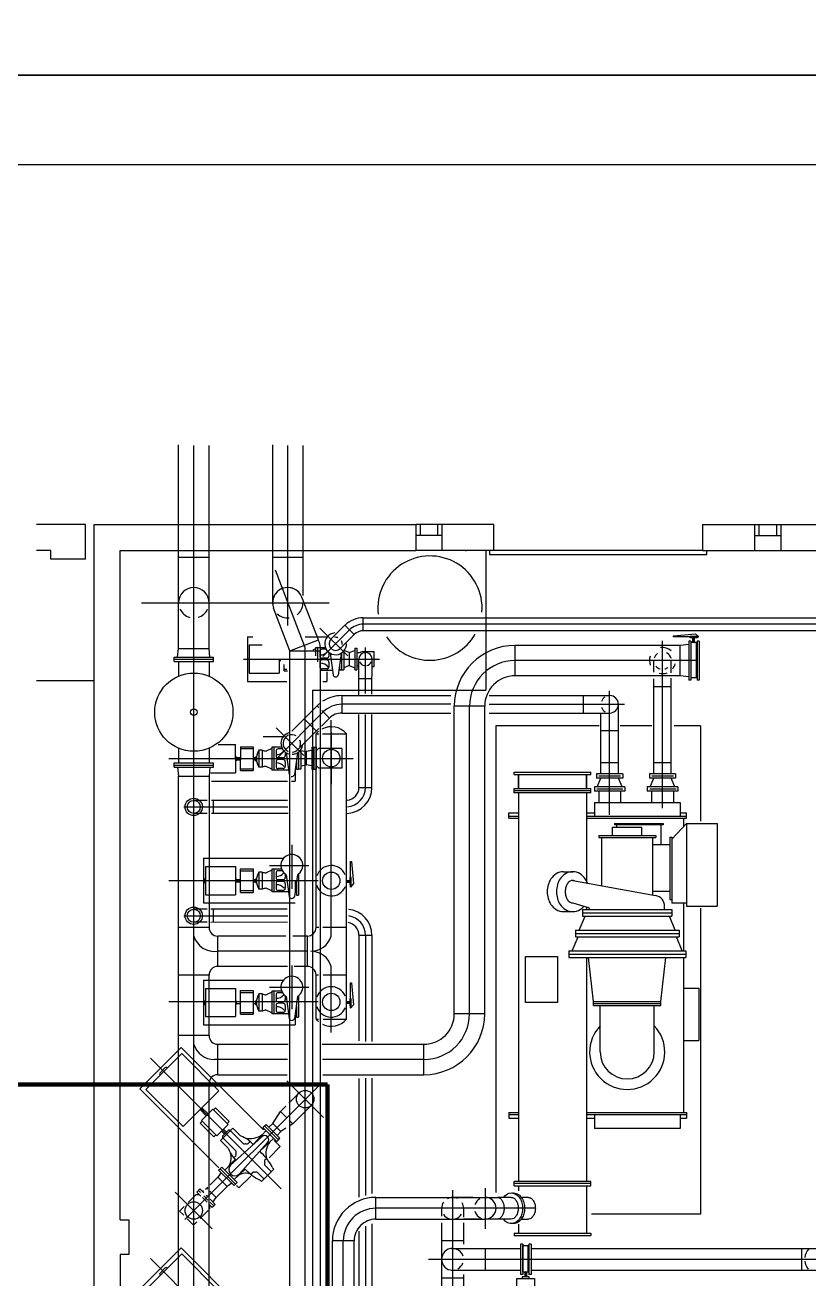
# Model space of a CAD drawing. Extents: x 0 to 3462, y 0 to 2308.
# Drawn here: x 2072 to 2433, y 600 to 1177 of the extents above; entities that cross this region are included whole.
import ezdxf

# ---------------------------------------------------------------- set-up
doc = ezdxf.new("R2010")
doc.units = 0
doc.header["$LTSCALE"] = 15
for name, pattern in [('CENTER2', [0]), ('DASHED', [0]), ('HIDDEN', [0])]:
    doc.linetypes.add(name, pattern=pattern)
for name, color, linetype in [('AWALL', 8, 'CONTINUOUS'), ('CHWS', 3, 'CONTINUOUS'), ('CL', 9, 'CENTER2'), ('CWS', 5, 'CONTINUOUS'), ('FUTURE', 9, 'HIDDEN'), ('HRP', 6, 'CONTINUOUS'), ('MEQUIP', 4, 'CONTINUOUS'), ('PIPEDIM', 10, 'CONTINUOUS'), ('SLAB1', 8, 'CONTINUOUS'), ('TITLEBLK', 7, 'CONTINUOUS')]:
    doc.layers.add(name, color=color, linetype=linetype)

msp = doc.modelspace()

# ---------------------------------------------------------------- linework, layer by layer
at = {"layer": 'AWALL', "color": 0}
for p, q in [((2099.74, 947.06), (2077.24, 947.06)), ((2099.74, 931.06), (2099.74, 947.06)), ((2103.74, 415.06), (2103.74, 947.06)), ((2103.74, 947.06), (2251.74, 947.06)), ((2251.74, 947.06), (2251.74, 935.06)), ((2263.74, 947.06), (2251.74, 947.06)), ((2253.74, 947.06), (2253.74, 942.06)), ((2261.74, 947.06), (2261.74, 942.06)), ((2287.74, 947.06), (2263.74, 947.06)), ((2263.74, 947.06), (2263.74, 935.06)), ((2287.74, 935.06), (2287.74, 947.06)), ((2383.74, 947.06), (2407.74, 947.06)), ((2383.74, 947.06), (2383.74, 935.06)), ((2407.74, 947.06), (2419.74, 947.06)), ((2407.74, 947.06), (2407.74, 935.06)), ((2409.74, 947.06), (2409.74, 942.06)), ((2417.74, 947.06), (2417.74, 942.06)), ((2419.74, 947.06), (2455.74, 947.06)), ((2419.74, 947.06), (2419.74, 935.06)), ((2263.74, 942.06), (2251.74, 942.06)), ((2407.74, 942.06), (2419.74, 942.06)), ((2083.74, 935.06), (2077.24, 935.06)), ((2083.74, 931.06), (2083.74, 935.06)), ((2115.74, 627.06), (2115.74, 935.06)), ((2115.74, 935.06), (2251.74, 935.06)), ((2263.74, 935.06), (2251.74, 935.06)), ((2287.74, 935.06), (2263.74, 935.06)), ((2274.58, 935.06), (2274.95, 935.06)), ((2383.74, 935.06), (2285.74, 935.06)), ((2285.74, 935.06), (2285.74, 933.31)), ((2383.74, 935.06), (2407.74, 935.06)), ((2385.74, 933.31), (2385.74, 935.06)), ((2407.74, 935.06), (2419.74, 935.06)), ((2419.74, 935.06), (2455.74, 935.06)), ((2099.74, 931.06), (2083.74, 931.06)), ((2285.74, 933.31), (2385.74, 933.31)), ((2115.74, 627.06), (2119.74, 627.06)), ((2119.74, 627.06), (2119.74, 611.06)), ((2119.74, 611.06), (2115.74, 611.06)), ((2115.74, 611.06), (2115.74, 415.06))]:
    msp.add_line(p, q, dxfattribs=at)
at = {"layer": 'AWALL', "color": 0, "linetype": 'DASHED'}
msp.add_line((2103.74, 875.06), (2077.24, 875.06), dxfattribs=at)
at = {"layer": 'CHWS', "color": 0, "linetype": 'HIDDEN'}
for p, q in [((2142.61, 911.06), (2142.61, 983.77)), ((2156.61, 911.06), (2156.61, 983.37)), ((2185.86, 983.77), (2185.86, 911.06)), ((2199.86, 983.37), (2199.86, 914.38)), ((2142.61, 932.06), (2156.61, 932.06)), ((2185.86, 932.06), (2199.86, 932.06)), ((2200.39, 857.62), (2206.39, 863.62)), ((2206.39, 863.61), (2207.19, 862.81)), ((2200.39, 857.62), (2194.79, 852.02)), ((2200.39, 857.62), (2206.05, 851.96)), ((2207.2, 853.11), (2197.56, 843.48)), ((2205.89, 761.66), (2205.89, 850.75)), ((2205.89, 850.75), (2207.09, 850.75)), ((2198.87, 843.12), (2198.87, 834.52)), ((2198.87, 843.01), (2201.38, 842.54)), ((2203.89, 843.01), (2201.38, 842.54)), ((2201.38, 842.54), (2201.38, 836.52)), ((2201.38, 842.54), (2201.38, 836.52)), ((2203.89, 844.55), (2203.89, 834.52)), ((2203.89, 844.55), (2205.89, 844.55)), ((2204.89, 844.55), (2204.89, 834.52)), ((2205.89, 844.55), (2205.89, 834.52)), ((2206.97, 843.96), (2205.89, 842.88)), ((2217.74, 843.96), (2206.97, 843.96)), ((2217.74, 843.96), (2217.74, 834.9)), ((2198.87, 834.52), (2197.87, 834.52)), ((2198.87, 836.06), (2201.38, 836.52)), ((2203.89, 836.06), (2201.38, 836.52)), ((2203.89, 834.52), (2205.89, 834.52)), ((2207.18, 834.9), (2205.89, 836.19)), ((2217.74, 834.9), (2207.18, 834.9)), ((2201.89, 757.66), (2195.13, 757.66)), ((2201.89, 743.66), (2201.89, 757.66)), ((2207.22, 761.66), (2205.89, 761.66)), ((2201.89, 743.66), (2195.82, 743.66)), ((2205.89, 719.42), (2205.89, 739.66)), ((2207.05, 739.66), (2205.89, 739.66)), ((2205.89, 719.42), (2207.05, 719.42)), ((2193.36, 680.77), (2198.57, 685.97)), ((2195.19, 671.24), (2204.24, 680.3)), ((2193.49, 672.93), (2195.19, 671.24)), ((2152.43, 641.25), (2151.01, 639.84)), ((2151.72, 640.54), (2152.63, 639.63)), ((2152.43, 641.25), (2154.27, 639.41)), ((2154.99, 641.18), (2155.62, 641.61)), ((2155.62, 641.61), (2156.13, 642.12)), ((2155.62, 641.61), (2156.04, 641.19)), ((2147.04, 635.03), (2150.66, 638.65)), ((2150.66, 638.65), (2152.19, 638.65)), ((2151.01, 639.84), (2152.85, 638)), ((2153.52, 640.16), (2154.04, 640.52)), ((2153.58, 637.27), (2155.71, 635.14)), ((2154.2, 638.06), (2156.13, 636.13)), ((2155.27, 638.41), (2155.97, 637.71)), ((2143.05, 631.04), (2145.22, 633.22)), ((2143.05, 631.04), (2144.95, 629.14)), ((2152.52, 627.69), (2156.23, 631.4)), ((2146.52, 627.57), (2149.46, 624.63)), ((2149.46, 624.63), (2151.03, 626.2))]:
    msp.add_line(p, q, dxfattribs=at)
at = {"layer": 'CHWS', "color": 0}
for p, q in [((2206.94, 893.97), (2199.39, 913.57)), ((2142.61, 890.06), (2142.61, 911.06)), ((2156.61, 890.06), (2156.61, 911.06)), ((2193.87, 888.94), (2186.33, 908.54)), ((2370.39, 895.78), (2380.49, 896.68)), ((2370.39, 895.3), (2370.39, 895.78)), ((2382.09, 895.3), (2370.39, 895.3)), ((2378.14, 895.63), (2381.41, 895.63)), ((2378.14, 894.98), (2378.14, 895.63)), ((2381.41, 894.98), (2378.14, 894.98)), ((2379.35, 892.79), (2379.35, 894.98)), ((2379.73, 892.63), (2379.73, 894.98)), ((2380.11, 892.79), (2380.11, 894.98)), ((2380.49, 896.68), (2382.09, 895.3)), ((2381.41, 895.63), (2381.41, 894.98)), ((2142.16, 886.06), (2142.61, 890.06)), ((2142.61, 890.06), (2156.61, 890.06)), ((2157.04, 886.06), (2156.61, 890.06)), ((2193.86, 689.85), (2193.86, 888.87)), ((2193.86, 888.87), (2207.86, 888.87)), ((2193.87, 888.94), (2206.94, 893.97)), ((2207.86, 689.85), (2207.86, 888.87)), ((2373.41, 891.44), (2297.51, 891.44)), ((2297.51, 877.44), (2297.51, 891.44)), ((2377.41, 891.88), (2373.41, 891.44)), ((2373.41, 877.44), (2373.41, 891.44)), ((2378.41, 893.44), (2377.41, 893.44)), ((2377.41, 893.44), (2377.41, 875.44)), ((2378.41, 893.44), (2378.41, 875.44)), ((2379.35, 892.79), (2378.53, 892.79)), ((2378.53, 876.51), (2378.53, 892.79)), ((2379.72, 892.63), (2379.35, 892.79)), ((2380.11, 892.79), (2379.72, 892.63)), ((2380.92, 892.79), (2380.11, 892.79)), ((2380.92, 876.51), (2380.92, 892.79)), ((2382.26, 893.44), (2381.26, 893.44)), ((2381.26, 893.44), (2381.26, 875.44)), ((2382.26, 893.44), (2382.26, 875.44)), ((2140.61, 886.06), (2158.61, 886.06)), ((2140.61, 885.06), (2140.61, 886.06)), ((2140.61, 884.06), (2140.61, 885.06)), ((2140.61, 885.06), (2158.61, 885.06)), ((2140.61, 884.06), (2158.61, 884.06)), ((2142.61, 884.06), (2142.61, 877.26)), ((2156.61, 884.06), (2156.61, 877.26)), ((2158.61, 885.06), (2158.61, 886.06)), ((2158.61, 884.06), (2158.61, 885.06)), ((2361.34, 879.05), (2361.34, 884.44)), ((2369.36, 878.78), (2369.36, 884.44)), ((2373.41, 877.44), (2297.51, 877.44)), ((2377.41, 877), (2373.41, 877.44)), ((2361.34, 832.31), (2361.34, 876.11)), ((2361.35, 872.44), (2369.35, 872.44)), ((2369.36, 832.31), (2369.36, 876.38)), ((2378.41, 875.44), (2377.41, 875.44)), ((2380.92, 876.51), (2378.53, 876.51)), ((2382.26, 875.44), (2381.26, 875.44)), ((2217.7, 868.31), (2267.95, 868.31)), ((2217.7, 868.31), (2217.7, 860.31)), ((2285.51, 868.31), (2341.02, 868.31)), ((2329.02, 860.31), (2329.02, 868.31)), ((2208.57, 861.44), (2212.05, 857.96)), ((2217.7, 860.31), (2267.95, 860.31)), ((2269.51, 721.85), (2269.51, 863.44)), ((2283.51, 863.44), (2269.51, 863.44)), ((2283.51, 721.85), (2283.51, 863.44)), ((2285.51, 860.31), (2341.02, 860.31)), ((2337.02, 832.31), (2337.02, 859.87)), ((2345.02, 832.31), (2345.02, 864.31)), ((2212.05, 857.96), (2208.35, 854.27)), ((2193.11, 850.34), (2191.9, 849.13)), ((2208.78, 850.75), (2219.89, 850.75)), ((2219.89, 719.42), (2219.89, 850.75)), ((2337.02, 852.31), (2345.02, 852.31)), ((2142.61, 844.1), (2142.61, 837.31)), ((2156.61, 844.1), (2156.61, 837.31)), ((2140.61, 837.31), (2158.61, 837.31)), ((2140.61, 836.31), (2140.61, 837.31)), ((2158.61, 836.31), (2158.61, 837.31)), ((2345.03, 837.31), (2337.01, 837.31)), ((2369.36, 837.31), (2361.34, 837.31)), ((2140.61, 835.31), (2140.61, 836.31)), ((2140.61, 836.31), (2158.61, 836.31)), ((2140.61, 835.31), (2158.61, 835.31)), ((2142.16, 835.31), (2142.61, 831.31)), ((2142.61, 689.85), (2142.61, 831.31)), ((2142.61, 831.31), (2156.61, 831.31)), ((2157.04, 835.31), (2156.61, 831.31)), ((2156.61, 831.31), (2156.61, 761.66)), ((2158.61, 835.31), (2158.61, 836.31)), ((2347.03, 832.31), (2335.01, 832.31)), ((2335.01, 832.31), (2335.01, 831.31)), ((2335.01, 831.31), (2335.01, 830.3)), ((2346.01, 831.31), (2336.06, 831.31)), ((2347.03, 832.31), (2347.03, 831.31)), ((2347.03, 831.31), (2347.03, 830.3)), ((2359.34, 832.31), (2359.34, 831.31)), ((2371.36, 832.31), (2359.34, 832.31)), ((2359.34, 831.31), (2359.34, 830.3)), ((2370.34, 831.31), (2360.38, 831.31)), ((2371.36, 832.31), (2371.36, 831.31)), ((2371.36, 831.31), (2371.36, 830.3)), ((2348.04, 826.31), (2334, 826.31)), ((2334, 826.31), (2334, 825.31)), ((2347.03, 830.3), (2335.01, 830.3)), ((2335.34, 826.31), (2337.01, 830.3)), ((2346.7, 826.31), (2345.03, 830.3)), ((2348.04, 826.31), (2348.04, 825.31)), ((2358.33, 826.31), (2358.33, 825.31)), ((2372.37, 826.31), (2358.33, 826.31)), ((2371.36, 830.3), (2359.34, 830.3)), ((2359.67, 826.31), (2361.34, 830.3)), ((2371.03, 826.31), (2369.36, 830.3)), ((2372.37, 826.31), (2372.37, 825.31)), ((2221.71, 780.22), (2221.71, 791.91)), ((2221.71, 791.91), (2222.19, 791.91)), ((2222.19, 791.91), (2223.1, 781.81)), ((2219.87, 782.5), (2221.43, 782.5)), ((2219.89, 782.87), (2221.27, 782.87)), ((2219.9, 783.26), (2221.43, 783.26)), ((2221.43, 784.56), (2221.43, 781.29)), ((2222.07, 784.56), (2221.43, 784.56)), ((2221.43, 781.29), (2222.07, 781.29)), ((2223.1, 781.81), (2221.71, 780.22)), ((2222.07, 781.29), (2222.07, 784.56)), ((2156.61, 761.66), (2142.61, 761.66)), ((2160.61, 743.66), (2160.61, 757.66)), ((2192.02, 757.66), (2160.61, 757.66)), ((2219.89, 761.66), (2208.95, 761.66)), ((2156.61, 739.66), (2142.61, 739.66)), ((2156.61, 711.85), (2156.61, 739.66)), ((2192.71, 743.66), (2160.61, 743.66)), ((2219.89, 739.66), (2209.12, 739.66)), ((2221.71, 724.42), (2221.71, 736.12)), ((2221.71, 736.12), (2222.19, 736.12)), ((2222.19, 736.12), (2223.1, 726.02)), ((2219.9, 727.46), (2221.43, 727.46)), ((2221.43, 728.77), (2221.43, 725.49)), ((2222.07, 728.77), (2221.43, 728.77)), ((2222.07, 725.49), (2222.07, 728.77)), ((2219.87, 726.7), (2221.43, 726.7)), ((2219.89, 727.08), (2221.27, 727.08)), ((2221.43, 725.49), (2222.07, 725.49)), ((2223.1, 726.02), (2221.71, 724.42)), ((2283.51, 721.85), (2269.51, 721.85)), ((2209.12, 719.42), (2219.89, 719.42)), ((2156.61, 711.85), (2142.61, 711.85)), ((2160.61, 707.85), (2192.98, 707.85)), ((2160.61, 693.85), (2160.61, 707.85)), ((2208.75, 707.85), (2255.51, 707.85)), ((2255.51, 693.85), (2255.51, 707.85)), ((2160.61, 693.85), (2192.63, 693.85)), ((2208.99, 693.85), (2255.51, 693.85)), ((2156.61, 689.85), (2142.61, 689.85)), ((2142.61, 437.12), (2142.61, 689.85)), ((2142.61, 689.85), (2156.61, 689.85)), ((2156.61, 437.12), (2156.61, 689.85)), ((2193.86, 488.37), (2193.86, 689.85)), ((2193.86, 689.85), (2207.86, 689.85)), ((2193.86, 689.85), (2207.86, 689.85)), ((2207.86, 488.37), (2207.86, 689.85)), ((2186.05, 671.33), (2189.51, 676.92)), ((2189.51, 676.92), (2191.94, 679.34)), ((2189.51, 676.92), (2192.34, 674.09)), ((2182.15, 670.27), (2182.86, 670.98)), ((2182.86, 670.98), (2189.24, 664.59)), ((2184.18, 669.65), (2186.05, 671.33)), ((2186.05, 671.33), (2189.6, 667.78)), ((2195.19, 671.24), (2193.55, 670.23)), ((2187.91, 665.92), (2189.6, 667.78)), ((2188.54, 663.88), (2189.24, 664.59)), ((2192.03, 669.29), (2189.6, 667.78)), ((2157.14, 643.13), (2160.69, 646.68)), ((2162.14, 648.78), (2160.69, 646.68)), ((2160.69, 646.68), (2164.95, 642.42)), ((2161.05, 649.87), (2161.76, 650.58)), ((2161.05, 649.87), (2168.14, 642.78)), ((2159.88, 637.35), (2164.95, 642.42)), ((2167.05, 643.87), (2164.95, 642.42)), ((2168.14, 642.78), (2168.85, 643.49)), ((2156.97, 640.26), (2159.88, 637.35)), ((2157.13, 636.55), (2159.52, 634.16)), ((2157.18, 635.08), (2158.81, 633.45)), ((2158.43, 635.25), (2159.88, 637.35)), ((2156.86, 633.99), (2158.1, 632.74)), ((2156.92, 632.09), (2156.92, 633.92)), ((2159.52, 634.16), (2158.1, 632.74))]:
    msp.add_line(p, q, dxfattribs=at)
for radius in [18, 1.56]:
    msp.add_circle((2149.61, 860.68), radius, dxfattribs=at)
at = {"layer": 'CHWS', "color": 0, "linetype": 'HIDDEN'}
for centre in [(2212.89, 839.53), (2212.89, 783.12), (2212.89, 727.33), (2200.86, 682.59), (2149.61, 631.34)]:
    msp.add_circle(centre, 4.01, dxfattribs=at)
at = {"layer": 'CHWS', "color": 0}
for centre, radius, start, end in [((2149.61, 911.06), 7, 0, 180), ((2192.86, 911.06), 7, 21.0525, 201.0525), ((2192.86, 911.06), 7, 44.67487, 191.33081), ((2149.61, 911.06), 7, 204.909, 254.39978), ((2149.61, 911.06), 7, 286.51765, 334.54952), ((2192.86, 911.06), 7, 225.9615, 275.45228), ((2192.86, 911.06), 7, 307.89528, 355.92714), ((2197.93, 889.71), 9.96, 355.18384, 25.3439), ((2297.51, 863.44), 28, 90, 180), ((2365.35, 884.44), 6.01, 49.27301, 98.30542), ((2365.35, 884.44), 6.01, 160.32383, 200.52185), ((2365.35, 884.44), 4.01, 124.25776, 164.45579), ((2365.35, 884.44), 4.01, 13.20695, 62.23936), ((2297.51, 863.44), 14, 90, 180), ((2365.35, 884.44), 4.01, 219.43176, 254.20016), ((2365.35, 884.44), 6.01, 255.49782, 290.26622), ((2365.35, 884.44), 4.01, 285.37371, 309.10513), ((2365.35, 884.44), 6.01, 321.43977, 345.1712), ((2217.7, 852.31), 16, 90, 123.28389), ((2341.02, 864.31), 4, 124.02129, 160.50659), ((2341.02, 864.31), 4, 270, 90), ((2217.7, 852.31), 8, 90, 135), ((2341.02, 864.31), 4, 198.64266, 238.96906), ((2194.73, 846.31), 4, 135, 246.08613), ((2212.89, 844.84), 9.16, 40.15873, 117.88711), ((2160.61, 761.66), 4, 180, 270), ((2160.61, 739.66), 4, 90, 180), ((2255.51, 721.85), 14, 270, 0), ((2255.51, 721.85), 28, 270, 0), ((2212.89, 725.33), 9.16, 243.73419, 319.84127), ((2160.61, 711.85), 4, 180, 270), ((2160.61, 689.85), 4, 90, 180)]:
    msp.add_arc(centre, radius, start, end, dxfattribs=at)
at = {"layer": 'CHWS', "color": 0, "linetype": 'HIDDEN'}
for centre, radius, start, end in [((2217.7, 852.31), 16, 130.0914, 135), ((2212.89, 844.84), 9.16, 130.08608, 139.84127), ((2194.73, 846.31), 4, 272.59983, 315), ((2201.89, 761.66), 4, 270, 0), ((2201.89, 739.66), 4, 0, 90), ((2212.89, 725.33), 9.16, 220.15873, 229.94453)]:
    msp.add_arc(centre, radius, start, end, dxfattribs=at)
at = {"layer": 'CL', "color": 0}
for p, q in [((2149.61, 483.05), (2149.61, 983.37)), ((2192.86, 900.62), (2192.86, 983.37)), ((2187.02, 926.25), (2200.34, 891.43)), ((2125.61, 911.06), (2172.61, 911.06)), ((2158.1, 911.06), (2211.86, 911.06)), ((2564.66, 901.17), (2227.64, 901.17)), ((2207.67, 899.37), (2220.45, 886.59)), ((2221.27, 898.54), (2209.07, 886.34)), ((2200.86, 438.19), (2200.86, 888.87)), ((2228.63, 869.32), (2228.63, 890.5)), ((2365.35, 816.5), (2365.35, 893.48)), ((2172.53, 885.13), (2235.09, 885.13)), ((2380.5, 884.44), (2297.51, 884.44)), ((2341.02, 813.43), (2341.02, 870.54)), ((2209.22, 860.79), (2187.61, 839.19)), ((2267.95, 864.31), (2217.7, 864.31)), ((2276.51, 721.85), (2276.51, 863.44)), ((2285.51, 864.31), (2347.8, 864.31)), ((2212.89, 757.61), (2212.89, 857.02)), ((2228.63, 826.1), (2228.63, 859.57)), ((2187.52, 853.52), (2200.29, 840.74)), ((2212.89, 851.56), (2212.89, 827.51)), ((2223.01, 839.28), (2138.07, 839.28)), ((2145.01, 817.1), (2192.89, 817.1)), ((2194.73, 799.58), (2194.73, 779.45)), ((2184.53, 790.2), (2202.6, 790.2)), ((2206.85, 783.12), (2138.07, 783.12)), ((2145.01, 766.99), (2192.89, 766.99)), ((2228.63, 757.99), (2228.63, 709.19)), ((2201.88, 750.66), (2160.61, 750.66)), ((2194.73, 744.17), (2194.73, 724.03)), ((2212.89, 713.24), (2212.89, 743.71)), ((2184.53, 734.1), (2202.6, 734.1)), ((2206.85, 727.33), (2138.07, 727.33)), ((2129.64, 701.49), (2189.88, 641.26)), ((2192.75, 700.85), (2159.04, 700.85)), ((2255.51, 700.85), (2208.87, 700.85)), ((2145.41, 627.14), (2207.12, 688.67)), ((2192.36, 691.09), (2209.36, 674.09)), ((2228.63, 692.26), (2228.63, 638.23)), ((2268.7, 640.71), (2268.7, 479)), ((2283.72, 641.69), (2283.72, 622.94)), ((2141.11, 639.84), (2158.11, 622.84)), ((2306.81, 632.39), (2233.43, 632.39)), ((2228.63, 624.14), (2228.63, 594.57)), ((2218.43, 263.07), (2218.43, 617.37)), ((2129.64, 609.28), (2189.88, 549.04)), ((2257.61, 608.89), (2566.74, 608.89))]:
    msp.add_line(p, q, dxfattribs=at)
for centre, radius, start, end in [((2227.64, 892.17), 9, 90, 135), ((2197.93, 889.71), 2.96, 343.59491, 35.63152), ((2297.51, 863.44), 21, 90, 180), ((2217.7, 852.31), 12, 90, 135), ((2219.62, 826.1), 9, 274.87218, 0), ((2219.63, 757.99), 9, 0, 81.90344), ((2159.26, 760.71), 10.14, 197.80498, 277.63176), ((2203.45, 760.54), 9.88, 270, 342.73805), ((2203.45, 740.78), 9.88, 17.26195, 90), ((2255.51, 721.85), 21, 270, 0), ((2159.04, 710.74), 9.88, 197.26195, 270), ((2233.43, 617.37), 15, 90, 180.00105)]:
    msp.add_arc(centre, radius, start, end, dxfattribs=at)
at = {"layer": 'CWS', "color": 0}
for p, q in [((2233.43, 637.37), (2289.49, 637.4)), ((2233.43, 627.37), (2233.43, 637.37)), ((2278.27, 637.4), (2268.7, 637.4)), ((2295.75, 637.4), (2289.35, 637.4)), ((2263.68, 632.39), (2263.68, 628.69)), ((2273.71, 632.39), (2273.71, 628.22)), ((2233.43, 627.37), (2283.72, 627.37)), ((2263.68, 625.61), (2263.68, 575.56)), ((2281.2, 627.37), (2273.71, 627.37)), ((2273.71, 625.61), (2273.71, 615.89)), ((2295.75, 627.37), (2283.72, 627.37)), ((2223.43, 617.37), (2213.43, 617.37)), ((2213.43, 327.35), (2213.43, 617.37)), ((2223.43, 327.05), (2223.43, 617.37)), ((2273.71, 617.39), (2263.68, 617.39)), ((2268.3, 613.89), (2299.99, 613.89)), ((2283.72, 613.89), (2283.72, 603.89)), ((2299.99, 615.89), (2299.99, 601.89)), ((2300.99, 615.89), (2299.99, 615.89)), ((2300.99, 615.89), (2300.99, 601.89)), ((2301.11, 602.95), (2301.11, 615.23)), ((2301.11, 615.23), (2303.5, 615.23)), ((2303.5, 602.95), (2303.5, 615.23)), ((2303.84, 615.89), (2303.84, 601.89)), ((2304.84, 615.89), (2303.84, 615.89)), ((2304.84, 615.89), (2304.84, 601.89)), ((2304.84, 613.89), (2566.74, 613.89)), ((2429.31, 613.9), (2429.31, 603.9)), ((2263.68, 600.39), (2273.68, 600.39)), ((2268.3, 603.89), (2299.99, 603.89)), ((2273.71, 601.89), (2273.7, 575.56)), ((2300.99, 601.89), (2299.99, 601.89)), ((2303.99, 600.76), (2300.72, 600.76)), ((2300.72, 600.76), (2300.72, 600.12)), ((2301.92, 602.95), (2301.11, 602.95)), ((2302.3, 603.12), (2301.92, 602.95)), ((2301.92, 602.95), (2301.92, 600.76)), ((2302.68, 602.95), (2302.3, 603.12)), ((2302.3, 603.11), (2302.3, 600.76)), ((2302.68, 602.95), (2302.68, 600.76)), ((2303.5, 602.95), (2302.68, 602.95)), ((2304.84, 601.89), (2303.84, 601.89)), ((2303.99, 600.12), (2303.99, 600.76)), ((2304.84, 603.89), (2567.41, 603.89)), ((2300.72, 600.12), (2303.99, 600.12))]:
    msp.add_line(p, q, dxfattribs=at)
for points in [[(2289.28, 637.4, -0.146628), (2290.4, 637.07, -0.107152), (2291.51, 635.93, -0.076798), (2292.18, 634.39, -0.063803), (2292.44, 632.39, -0.063803), (2292.18, 630.38, -0.076798), (2291.51, 628.84, -0.107152), (2290.4, 627.71, -0.146628), (2289.28, 627.37, -0.146628)], [(2295.75, 637.4, -0.146628), (2296.87, 637.07, -0.107152), (2297.98, 635.93, -0.076798), (2298.65, 634.39, -0.063803), (2298.9, 632.39, -0.063803), (2298.65, 630.38, -0.076798), (2297.98, 628.84, -0.107152), (2296.87, 627.71, -0.146628), (2295.75, 627.37, -0.146628)]]:
    msp.add_lwpolyline(points, format="xyb", dxfattribs=at)
msp.add_lwpolyline([(2298.27, 600.12), (2306.43, 600.12), (2306.43, 591.96), (2298.27, 591.96)], close=True, dxfattribs=at)
for centre, radius, start, end in [((2194.73, 846.31), 4, 58.97813, 111.05306), ((2233.43, 617.37), 20, 90, 180.00105), ((2268.7, 632.39), 5.02, 146.51744, 180), ((2268.7, 632.39), 5.02, 61.85401, 119.37716), ((2268.7, 632.39), 5.02, 0, 28.98078), ((2283.72, 632.39), 5.02, 119.3786, 160.72726), ((2283.72, 632.39), 5.02, 270, 90), ((2268.7, 632.39), 5.02, 213.6595, 253.86562), ((2268.7, 632.39), 5.02, 283.90152, 326.11037), ((2283.72, 632.39), 5.02, 195.83496, 249.81512), ((2233.43, 617.37), 10, 90, 180.00105), ((2268.7, 608.89), 5.02, 90, 270), ((2268.7, 608.89), 5.02, 15.83496, 69.81512), ((2437.81, 608.89), 7.01, 137.29334, 173.22927), ((2268.7, 608.89), 5.02, 299.3786, 340.72726), ((2437.81, 608.89), 7.01, 187.08371, 219.61356)]:
    msp.add_arc(centre, radius, start, end, dxfattribs=at)
at = {"layer": 'CWS', "color": 0, "linetype": 'HIDDEN'}
for centre, radius, start, end in [((2194.73, 846.31), 4, 339.69488, 21.45382), ((2212.89, 783.12), 7.01, 22.68351, 161.62316), ((2212.89, 783.12), 7.01, 196.76395, 337.49337), ((2212.89, 727.33), 7.01, 22.68351, 161.62316), ((2212.89, 727.33), 7.01, 196.76395, 337.49337)]:
    msp.add_arc(centre, radius, start, end, dxfattribs=at)
at = {"layer": 'FUTURE', "color": 0}
for p, q in [((2154.1, 793.46), (2154.1, 772.9)), ((2154.1, 793.46), (2190.72, 793.46)), ((2190.72, 793.46), (2190.72, 793.21)), ((2154.98, 789.7), (2154.98, 776.67)), ((2154.98, 789.7), (2168.73, 789.7)), ((2168.73, 789.7), (2168.73, 776.67)), ((2171.1, 788.63), (2176.92, 788.63)), ((2171.1, 777.73), (2171.1, 788.63)), ((2171.1, 787.74), (2176.92, 787.74)), ((2176.92, 788.63), (2176.92, 777.73)), ((2179.53, 787.13), (2179.53, 779.24)), ((2181.03, 787.13), (2179.53, 787.13)), ((2181.03, 787.13), (2181.03, 779.24)), ((2185.46, 787.93), (2182.88, 786.72)), ((2190.04, 788.43), (2185.46, 788.43)), ((2185.46, 788.43), (2185.46, 777.94)), ((2186.47, 788.43), (2186.47, 777.94)), ((2187.46, 786.68), (2187.46, 784.56)), ((2190.4, 787.68), (2188.46, 787.68)), ((2191.67, 786.23), (2191.67, 784.56)), ((2192.17, 785.89), (2193.53, 775.83)), ((2197.3, 785.89), (2195.93, 775.83)), ((2197.87, 786.29), (2197.87, 776.47)), ((2154.56, 784), (2154.56, 782.24)), ((2154.56, 784), (2154.99, 784)), ((2154.56, 782.24), (2155, 782.24)), ((2169.16, 782.24), (2168.72, 782.24)), ((2169.16, 784), (2168.73, 784)), ((2169.16, 784), (2169.16, 782.24)), ((2169.16, 783.68), (2171.1, 783.68)), ((2169.16, 782.68), (2171.1, 782.68)), ((2176.92, 783.68), (2178.05, 783.68)), ((2176.92, 782.68), (2178.05, 782.68)), ((2178.05, 784), (2178.05, 782.24)), ((2178.05, 784), (2178.48, 784)), ((2178.05, 782.24), (2178.49, 782.24)), ((2181.03, 779.24), (2179.53, 779.24)), ((2185.46, 778.43), (2182.88, 779.64)), ((2187.46, 781.8), (2187.46, 779.63)), ((2190.67, 783.55), (2188.46, 783.55)), ((2190.67, 782.81), (2188.46, 782.81)), ((2191.67, 781.8), (2191.67, 779.63)), ((2196.26, 782.8), (2196.26, 778.32)), ((2196.26, 782.78), (2196.26, 778.32)), ((2196.86, 781.68), (2196.86, 776.47)), ((2154.98, 776.67), (2168.73, 776.67)), ((2171.1, 778.55), (2176.92, 778.55)), ((2171.1, 777.73), (2176.92, 777.73)), ((2193.25, 777.94), (2185.46, 777.94)), ((2190.67, 778.63), (2188.46, 778.63)), ((2196.59, 778.98), (2196.86, 778.98)), ((2196.86, 776.47), (2197.87, 776.47)), ((2154.1, 772.9), (2196.26, 772.9)), ((2154.1, 737.36), (2190.72, 737.36)), ((2154.1, 737.36), (2154.1, 716.8)), ((2154.98, 733.59), (2168.73, 733.59)), ((2154.98, 733.59), (2154.98, 720.56)), ((2168.73, 733.59), (2168.73, 720.56)), ((2190.72, 737.36), (2190.72, 737.11)), ((2154.56, 727.9), (2154.99, 727.9)), ((2154.56, 727.9), (2154.56, 726.14)), ((2169.16, 727.9), (2168.73, 727.9)), ((2169.16, 727.9), (2169.16, 726.14)), ((2169.16, 727.58), (2171.1, 727.58)), ((2171.1, 732.53), (2176.92, 732.53)), ((2171.1, 721.63), (2171.1, 732.53)), ((2171.1, 731.64), (2176.92, 731.64)), ((2176.92, 732.53), (2176.92, 721.63)), ((2176.92, 727.58), (2178.05, 727.58)), ((2178.05, 727.9), (2178.48, 727.9)), ((2178.05, 727.9), (2178.05, 726.14)), ((2181.03, 731.02), (2179.53, 731.02)), ((2179.53, 731.02), (2179.53, 723.13)), ((2181.03, 731.02), (2181.03, 723.13)), ((2185.46, 731.83), (2182.88, 730.62)), ((2185.46, 732.32), (2185.46, 721.83)), ((2190.04, 732.32), (2185.46, 732.32)), ((2186.47, 732.32), (2186.47, 721.83)), ((2187.46, 730.57), (2187.46, 728.45)), ((2190.4, 731.58), (2188.46, 731.58)), ((2190.67, 727.45), (2188.46, 727.45)), ((2191.67, 730.13), (2191.67, 728.45)), ((2192.17, 729.79), (2193.53, 719.73)), ((2197.3, 729.79), (2195.93, 719.73)), ((2197.87, 730.19), (2197.87, 720.37)), ((2154.56, 726.14), (2155, 726.14)), ((2169.16, 726.14), (2168.72, 726.14)), ((2169.16, 726.58), (2171.1, 726.58)), ((2171.1, 722.45), (2176.92, 722.45)), ((2171.1, 721.63), (2176.92, 721.63)), ((2176.92, 726.58), (2178.05, 726.58)), ((2178.05, 726.14), (2178.49, 726.14)), ((2181.03, 723.13), (2179.53, 723.13)), ((2185.46, 722.33), (2182.88, 723.54)), ((2193.25, 721.83), (2185.46, 721.83)), ((2187.46, 725.7), (2187.46, 723.53)), ((2190.67, 726.7), (2188.46, 726.7)), ((2190.67, 722.52), (2188.46, 722.52)), ((2191.67, 725.7), (2191.67, 723.53)), ((2196.59, 722.88), (2196.86, 722.88)), ((2196.86, 725.58), (2196.86, 720.37)), ((2154.1, 716.8), (2196.26, 716.8)), ((2154.98, 720.56), (2168.73, 720.56)), ((2196.26, 721.27), (2196.26, 716.8)), ((2196.26, 721.25), (2196.26, 716.8)), ((2196.86, 720.37), (2197.87, 720.37))]:
    msp.add_line(p, q, dxfattribs=at)
for centre, radius, start, end in [((2194.73, 790.2), 5.02, 300.76289, 239.23711), ((2186.05, 783.18), 7.62, 148.8374, 211.1626), ((2183.09, 792.06), 5.34, 247.39243, 267.83294), ((2188.46, 786.68), 1, 90, 180), ((2187.73, 789.41), 4.29, 266.42542, 321.68639), ((2183.09, 774.3), 5.34, 92.16706, 112.60757), ((2188.46, 784.56), 1, 180, 270), ((2188.46, 781.8), 1, 90, 180), ((2187.73, 776.6), 4.65, 41.05174, 93.32652), ((2188.46, 779.63), 1, 180, 270), ((2190.67, 784.56), 1, 270, 0), ((2190.67, 781.8), 1, 0, 90), ((2190.67, 779.63), 1, 270, 0), ((2194.73, 776.22), 1.26, 197.91997, 342.08003), ((2194.73, 734.1), 5.02, 300.76289, 239.23711), ((2186.05, 727.08), 7.62, 148.8374, 211.1626), ((2183.09, 735.96), 5.34, 247.39243, 267.83294), ((2188.46, 730.57), 1, 90, 180), ((2187.73, 733.31), 4.29, 266.42542, 321.68639), ((2188.46, 728.45), 1, 180, 270), ((2190.67, 728.45), 1, 270, 0), ((2183.09, 718.2), 5.34, 92.16706, 112.60757), ((2188.46, 725.7), 1, 90, 180), ((2187.73, 720.5), 4.65, 41.05174, 93.32652), ((2188.46, 723.53), 1, 180, 270), ((2190.67, 725.7), 1, 0, 90), ((2190.67, 723.53), 1, 270, 0), ((2194.73, 720.12), 1.26, 197.91997, 342.08003)]:
    msp.add_arc(centre, radius, start, end, dxfattribs=at)
at = {"layer": 'HRP', "color": 0}
for p, q in [((2219.14, 900.67), (2212.76, 894.28)), ((2223.4, 896.41), (2219.14, 900.67)), ((2227.64, 898.17), (2227.64, 904.17)), ((2227.64, 904.17), (2564.66, 904.17)), ((2223.4, 896.41), (2217.02, 890.02)), ((2564.66, 898.17), (2227.64, 898.17)), ((2218.65, 888.83), (2218.65, 880.11)), ((2221.16, 888.14), (2218.84, 889.07)), ((2221.16, 888.14), (2223.67, 889.14)), ((2223.67, 890.15), (2223.67, 880.11)), ((2223.67, 890.15), (2224.67, 890.15)), ((2224.67, 890.15), (2224.67, 880.11)), ((2217.65, 887.97), (2217.65, 880.11)), ((2221.16, 888.14), (2221.16, 882.12)), ((2224.67, 888.14), (2225.92, 888.14)), ((2225.62, 868.63), (2225.62, 885.13)), ((2225.92, 888.14), (2227.08, 888.57)), ((2227.08, 888.57), (2232.7, 888.57)), ((2231.63, 868.98), (2231.64, 885.13)), ((2232.7, 881.7), (2232.7, 888.57)), ((2217.65, 880.11), (2218.65, 880.11)), ((2221.16, 882.12), (2218.65, 881.12)), ((2221.16, 882.12), (2223.67, 881.12)), ((2223.67, 880.11), (2224.67, 880.11)), ((2224.67, 882.12), (2225.25, 882.12)), ((2231.88, 881.7), (2232.7, 881.7)), ((2225.62, 876.13), (2231.64, 876.13)), ((2225.62, 826.1), (2225.62, 859.57)), ((2231.62, 826.1), (2231.63, 859.57)), ((2225.62, 826.1), (2231.62, 826.1)), ((2192.71, 820.1), (2157.71, 820.1)), ((2158.61, 814.1), (2158.61, 820.1)), ((2193.06, 814.1), (2157.71, 814.1)), ((2192.54, 769.99), (2157.4, 769.98)), ((2158.61, 763.99), (2158.61, 769.99)), ((2192.71, 763.99), (2157.4, 763.96)), ((2225.63, 757.99), (2231.63, 757.99)), ((2225.63, 757.99), (2225.63, 709.38)), ((2231.63, 757.99), (2231.63, 709.19)), ((2225.63, 692.06), (2225.63, 637.48)), ((2231.63, 692.26), (2231.63, 639.17)), ((2231.63, 625.27), (2231.63, 594.57)), ((2225.63, 621.89), (2225.63, 594.57))]:
    msp.add_line(p, q, dxfattribs=at)
at = {"layer": 'HRP', "color": 0, "linetype": 'HIDDEN'}
for p, q in [((2155.71, 820.1), (2149.62, 820.1)), ((2155.71, 814.1), (2149.62, 814.1)), ((2155.71, 769.99), (2149.62, 769.99)), ((2155.71, 763.99), (2149.62, 763.99))]:
    msp.add_line(p, q, dxfattribs=at)
for centre, radius in [((2149.61, 817.1), 4), ((2149.61, 817.1), 3), ((2149.61, 766.99), 4), ((2149.61, 766.99), 3)]:
    msp.add_circle(centre, radius, dxfattribs=at)
at = {"layer": 'HRP', "color": 0}
for centre, radius, start, end in [((2227.64, 892.17), 12, 90, 135), ((2214.89, 892.15), 3.01, 66.11998, 98.78146), ((2227.64, 892.17), 6, 90, 135), ((2214.89, 892.15), 3.01, 135, 315), ((2214.89, 892.15), 3.01, 352.94947, 26.29562), ((2228.63, 885.13), 3.01, 359.96736, 180), ((2228.63, 885.13), 3.01, 206.28286, 260.78466), ((2228.63, 885.13), 3.01, 281.71481, 334.58893), ((2219.62, 826.1), 6, 275.87894, 0), ((2219.62, 826.1), 12, 273.15022, 0), ((2219.63, 757.99), 12, 0, 84.40899), ((2219.63, 757.99), 6, 0, 80.12519)]:
    msp.add_arc(centre, radius, start, end, dxfattribs=at)
at = {"layer": 'MEQUIP', "color": 0}
for p, q in [((2174.26, 895.41), (2176.71, 895.41)), ((2174.26, 895.41), (2174.26, 874.85)), ((2200.85, 895.41), (2210.87, 895.41)), ((2210.87, 895.41), (2210.87, 895.16)), ((2175.14, 891.65), (2181.05, 891.65)), ((2175.14, 891.65), (2175.14, 878.61)), ((2205.62, 889.88), (2204.37, 889.29)), ((2205.62, 890.38), (2205.62, 886.61)), ((2210.2, 890.38), (2205.62, 890.38)), ((2206.62, 890.38), (2206.62, 883.8)), ((2210.55, 889.63), (2208.62, 889.63)), ((2189.31, 884.19), (2188.87, 884.19)), ((2188.89, 885.24), (2188.89, 878.61)), ((2189.31, 884.85), (2189.31, 884.19)), ((2189.31, 884.63), (2189.67, 884.63)), ((2207.62, 888.63), (2207.62, 886.5)), ((2207.62, 883.75), (2207.62, 881.58)), ((2210.82, 885.5), (2208.62, 885.5)), ((2210.82, 884.75), (2208.62, 884.75)), ((2211.82, 888.18), (2211.82, 886.5)), ((2211.82, 883.75), (2211.82, 881.58)), ((2212.32, 887.84), (2213.69, 877.78)), ((2217.45, 887.84), (2216.09, 877.78)), ((2175.14, 878.61), (2188.89, 878.61)), ((2191.26, 879.68), (2191.26, 882.58)), ((2191.26, 880.5), (2192.42, 880.5)), ((2191.26, 879.68), (2192.72, 879.68)), ((2213.4, 879.88), (2208.02, 879.88)), ((2210.82, 880.58), (2208.62, 880.58)), ((2210.87, 879.32), (2210.87, 874.85)), ((2210.87, 879.3), (2210.87, 874.85)), ((2216.65, 881.92), (2216.65, 880.11)), ((2216.65, 880.11), (2217.65, 880.11)), ((2174.26, 874.85), (2192.4, 874.85)), ((2209.06, 874.85), (2210.87, 874.85)), ((2181.54, 849.57), (2190.72, 849.57)), ((2160.88, 845.8), (2168.73, 845.8)), ((2168.73, 839.18), (2168.73, 845.8)), ((2171.1, 844.73), (2171.1, 838.69)), ((2171.1, 844.73), (2176.92, 844.73)), ((2171.1, 843.91), (2176.92, 843.91)), ((2176.92, 844.73), (2176.92, 833.83)), ((2181.03, 843.23), (2179.53, 843.23)), ((2179.53, 843.23), (2179.53, 835.34)), ((2181.03, 843.23), (2181.03, 835.34)), ((2185.46, 844.04), (2182.88, 842.82)), ((2185.46, 844.53), (2185.46, 834.04)), ((2190.04, 844.53), (2185.46, 844.53)), ((2186.47, 844.53), (2186.47, 834.04)), ((2187.46, 842.78), (2187.46, 840.66)), ((2190.4, 843.78), (2188.46, 843.78)), ((2169.16, 840.22), (2168.72, 840.22)), ((2169.16, 838.35), (2168.72, 838.35)), ((2168.73, 839.38), (2168.73, 832.77)), ((2169.16, 839.07), (2169.16, 840.22)), ((2169.16, 839.79), (2171.1, 839.79)), ((2169.16, 839.5), (2169.16, 838.35)), ((2169.16, 838.78), (2171.1, 838.78)), ((2169.71, 839.79), (2171.1, 839.79)), ((2169.71, 838.78), (2171.1, 838.78)), ((2171.1, 833.83), (2171.1, 839.87)), ((2176.92, 839.79), (2178.05, 839.79)), ((2176.92, 838.78), (2178.05, 838.78)), ((2178.05, 840.1), (2178.48, 840.1)), ((2178.05, 840.1), (2178.05, 838.35)), ((2178.05, 838.35), (2178.49, 838.35)), ((2187.46, 837.91), (2187.46, 835.73)), ((2190.67, 839.65), (2188.46, 839.65)), ((2190.67, 838.91), (2188.46, 838.91)), ((2191.67, 842.33), (2191.67, 840.66)), ((2191.67, 837.91), (2191.67, 835.73)), ((2192.17, 842), (2193.53, 831.94)), ((2157.5, 832.77), (2168.73, 832.77)), ((2171.1, 834.66), (2176.92, 834.66)), ((2171.1, 833.83), (2176.92, 833.83)), ((2181.03, 835.34), (2179.53, 835.34)), ((2185.46, 834.53), (2182.88, 835.75)), ((2193.25, 834.04), (2185.46, 834.04)), ((2190.67, 834.73), (2188.46, 834.73)), ((2297, 832.05), (2297, 833.06)), ((2297, 833.06), (2332.42, 833.06)), ((2297, 832.05), (2332.42, 832.05)), ((2299.01, 825.53), (2299.01, 832.05)), ((2299.01, 831.8), (2299.01, 825.53)), ((2330.42, 825.53), (2330.42, 832.05)), ((2330.42, 831.8), (2330.42, 825.53)), ((2332.42, 832.05), (2332.42, 833.06)), ((2157.73, 829), (2192.71, 829)), ((2297, 824.53), (2297, 825.53)), ((2297, 825.53), (2332.42, 825.53)), ((2332.42, 824.53), (2332.42, 825.53)), ((2334, 825.31), (2334, 824.3)), ((2347.02, 825.31), (2335.05, 825.31)), ((2348.04, 825.31), (2348.04, 824.3)), ((2358.33, 825.31), (2358.33, 824.3)), ((2371.59, 825.31), (2359.44, 825.31)), ((2372.37, 825.31), (2372.37, 824.3)), ((2297, 823.52), (2297, 824.53)), ((2332.42, 824.53), (2297, 824.53)), ((2332.42, 823.52), (2297, 823.52)), ((2299.01, 823.52), (2299.01, 644.7)), ((2330.42, 823.52), (2330.42, 782.09)), ((2332.42, 823.52), (2332.42, 824.53)), ((2348.04, 824.3), (2334, 824.3)), ((2336.01, 824.3), (2336.01, 819.14)), ((2346.04, 824.3), (2346.04, 819.14)), ((2372.37, 824.3), (2358.33, 824.3)), ((2360.33, 824.3), (2360.33, 819.14)), ((2370.36, 824.3), (2370.36, 819.14)), ((2294.61, 814.41), (2299.01, 814.41)), ((2294.61, 814.41), (2299.01, 814.41)), ((2294.61, 811.86), (2294.61, 814.41)), ((2294.61, 811.86), (2294.61, 814.41)), ((2330.42, 814.41), (2333.98, 814.41)), ((2333.98, 819.14), (2373.52, 819.14)), ((2333.98, 819.14), (2333.98, 812.77)), ((2373.52, 819.14), (2373.52, 812.77)), ((2373.52, 814.41), (2376.38, 814.41)), ((2376.38, 811.86), (2376.38, 814.41)), ((2376.38, 811.86), (2376.38, 814.41)), ((2294.61, 812.77), (2299.01, 812.77)), ((2294.61, 812.77), (2299.01, 812.77)), ((2294.61, 811.86), (2299.01, 811.86)), ((2294.61, 811.86), (2299.01, 811.86)), ((2330.42, 812.77), (2376.38, 812.77)), ((2330.42, 812.77), (2376.38, 812.77)), ((2330.42, 811.86), (2376.38, 811.86)), ((2330.42, 811.86), (2376.38, 811.86)), ((2343.24, 809.46), (2365.67, 809.46)), ((2343.24, 809.46), (2343.24, 808.79)), ((2365.67, 808.79), (2343.24, 808.79)), ((2344.15, 808.79), (2344.15, 807.71)), ((2364.76, 799.86), (2364.76, 808.79)), ((2365.67, 809.46), (2365.67, 808.79)), ((2376.38, 809.48), (2369.61, 802.32)), ((2375, 811.86), (2375, 808.02)), ((2376.38, 809.48), (2376.38, 771.36)), ((2376.38, 809.48), (2390.43, 809.48)), ((2390.43, 809.48), (2390.43, 771.36)), ((2336.01, 804), (2362.2, 804)), ((2336.01, 804), (2336.01, 803.08)), ((2336.01, 803.08), (2362.2, 803.08)), ((2337.36, 780.82), (2337.36, 803.08)), ((2342.33, 807.71), (2355.88, 807.71)), ((2342.33, 804), (2342.33, 807.71)), ((2355.88, 804), (2355.88, 807.71)), ((2360.85, 776.53), (2360.85, 803.08)), ((2362.2, 804), (2362.2, 803.08)), ((2368.7, 803.15), (2368.7, 774.51)), ((2368.7, 803.15), (2369.61, 803.15)), ((2369.61, 803.15), (2369.61, 772.83)), ((2360.85, 799.86), (2368.7, 799.86)), ((2319.76, 787.26), (2324.03, 787.26)), ((2324.03, 783.25), (2362.19, 776.29)), ((2360.85, 778.28), (2368.7, 778.28)), ((2368.7, 774.51), (2369.61, 774.51)), ((2319.76, 768.9), (2324.03, 768.9)), ((2324.03, 772.92), (2331.18, 770.83)), ((2328.56, 769.85), (2369.64, 769.85)), ((2328.56, 769.85), (2328.56, 766.84)), ((2328.56, 768.35), (2369.64, 768.35)), ((2330.42, 771.05), (2330.42, 769.85)), ((2366.3, 769.85), (2366.3, 771.36)), ((2376.38, 772.83), (2369.61, 772.83)), ((2369.64, 769.85), (2369.64, 766.84)), ((2375, 772.83), (2375, 750.83)), ((2376.38, 771.36), (2390.43, 771.36)), ((2327.06, 760.33), (2329.72, 766.83)), ((2328.56, 766.84), (2369.64, 766.84)), ((2371.15, 760.33), (2368.49, 766.83)), ((2323.8, 750.83), (2326.47, 757.33)), ((2325.25, 760.34), (2372.96, 760.34)), ((2325.25, 760.34), (2325.25, 757.33)), ((2325.25, 758.84), (2372.96, 758.84)), ((2325.25, 757.33), (2372.96, 757.33)), ((2374.4, 750.83), (2371.74, 757.33)), ((2372.96, 760.34), (2372.96, 757.33)), ((2322.19, 750.83), (2376.02, 750.83)), ((2322.19, 750.83), (2322.19, 747.82)), ((2376.02, 750.83), (2376.02, 747.82)), ((2302.28, 727.12), (2302.28, 748.22)), ((2302.28, 748.22), (2317.08, 748.22)), ((2317.08, 748.22), (2317.08, 727.12)), ((2322.19, 749.33), (2376.02, 749.33)), ((2322.19, 747.82), (2376.02, 747.82)), ((2330.42, 747.82), (2330.42, 644.7)), ((2333.61, 727.52), (2331.27, 747.82)), ((2364.59, 727.52), (2366.94, 747.82)), ((2375, 747.82), (2375, 676.43)), ((2375, 733.61), (2382.02, 733.61)), ((2382.02, 733.61), (2382.02, 709.54)), ((2317.08, 727.12), (2302.28, 727.12)), ((2333.61, 727.52), (2364.59, 727.52)), ((2333.61, 725.77), (2333.61, 727.52)), ((2364.59, 725.77), (2364.59, 727.52)), ((2333.61, 726.64), (2364.59, 726.64)), ((2333.61, 725.77), (2364.59, 725.77)), ((2336.68, 704.33), (2336.68, 725.77)), ((2361.53, 704.33), (2361.53, 725.77)), ((2124.79, 687.37), (2143.77, 706.34)), ((2143.77, 706.34), (2181.68, 668.43)), ((2375, 709.54), (2382.02, 709.54)), ((2127.53, 687.09), (2144.04, 703.6)), ((2144.04, 703.6), (2161.21, 686.44)), ((2136.35, 697.05), (2134.08, 694.78)), ((2161.2, 650.96), (2124.79, 687.37)), ((2144.7, 669.93), (2127.53, 687.09)), ((2161.21, 686.44), (2144.7, 669.93)), ((2155.36, 674.93), (2152.53, 677.76)), ((2153.17, 672.74), (2158.39, 677.96)), ((2156.21, 675.78), (2153.38, 678.61)), ((2158.39, 677.96), (2165.44, 670.91)), ((2159.67, 678.63), (2158.7, 677.66)), ((2165.96, 672.34), (2159.67, 678.63)), ((2294.61, 676.43), (2299.01, 676.43)), ((2294.61, 676.43), (2294.61, 673.88)), ((2294.61, 676.43), (2299.01, 676.43)), ((2294.61, 676.43), (2294.61, 673.88)), ((2294.61, 675.53), (2299.01, 675.53)), ((2294.61, 675.53), (2299.01, 675.53)), ((2330.42, 676.43), (2376.38, 676.43)), ((2330.42, 676.43), (2376.38, 676.43)), ((2330.42, 675.53), (2376.38, 675.53)), ((2330.42, 675.53), (2376.38, 675.53)), ((2333.98, 675.53), (2333.98, 669.16)), ((2373.52, 675.53), (2373.52, 669.16)), ((2376.38, 676.43), (2376.38, 673.88)), ((2376.38, 676.43), (2376.38, 673.88)), ((2153.48, 672.44), (2152.56, 671.52)), ((2152.56, 671.52), (2158.85, 665.23)), ((2160.22, 665.69), (2153.17, 672.74)), ((2165.44, 670.91), (2160.22, 665.69)), ((2164.99, 671.37), (2165.96, 672.34)), ((2181.44, 669.56), (2182.15, 670.27)), ((2181.44, 669.56), (2187.83, 663.17)), ((2182.15, 670.27), (2188.54, 663.88)), ((2294.61, 673.88), (2299.01, 673.88)), ((2294.61, 673.88), (2299.01, 673.88)), ((2330.42, 673.88), (2333.98, 673.88)), ((2373.52, 673.88), (2376.38, 673.88)), ((2158.85, 665.23), (2159.77, 666.15)), ((2161.92, 663.54), (2167.6, 669.21)), ((2163.77, 666.52), (2162.41, 667.88)), ((2165.33, 668.08), (2163.06, 665.81)), ((2163.06, 664.67), (2168.94, 658.79)), ((2164.62, 667.37), (2163.26, 668.73)), ((2166.46, 668.08), (2172.34, 662.2)), ((2166.52, 652.24), (2180.92, 665.29)), ((2167.6, 669.21), (2171.01, 665.8)), ((2182.86, 668.14), (2176.88, 661.67)), ((2186.41, 664.59), (2179.96, 658.59)), ((2187.83, 663.17), (2188.54, 663.88)), ((2373.52, 669.16), (2333.98, 669.16)), ((2161.92, 663.54), (2165.33, 660.13)), ((2170.59, 648.17), (2183.56, 662.65)), ((2175.5, 663.09), (2174.61, 662.2)), ((2184.23, 655.59), (2189.38, 660.73)), ((2186.61, 663.5), (2189.38, 660.73)), ((2168.74, 654.91), (2163.88, 649.87)), ((2168.94, 656.52), (2168.04, 655.63)), ((2183.25, 655.34), (2182.36, 654.45)), ((2185.27, 649.27), (2182.36, 652.18)), ((2161.76, 650.58), (2162.47, 651.29)), ((2161.76, 650.58), (2168.85, 643.49)), ((2162.47, 651.29), (2169.56, 644.2)), ((2173.28, 650.37), (2168.14, 645.62)), ((2170.4, 641.76), (2175.82, 647.17)), ((2176.69, 648.77), (2175.91, 647.99)), ((2181.87, 645.86), (2178.96, 648.77)), ((2180.73, 644.73), (2186.41, 650.4)), ((2186.41, 650.4), (2185.97, 650.84)), ((2168.85, 643.49), (2169.56, 644.2)), ((2169.28, 642.88), (2170.4, 641.76)), ((2180.73, 644.73), (2180.29, 645.17)), ((2297, 642.7), (2297, 644.7)), ((2332.42, 644.7), (2297, 644.7)), ((2332.42, 643.7), (2297, 643.7)), ((2297, 642.7), (2332.42, 642.7)), ((2299.01, 642.7), (2299.01, 640.38)), ((2330.42, 642.7), (2330.42, 620.88)), ((2332.42, 642.7), (2332.42, 644.7)), ((2303.65, 637.4), (2300.39, 637.4)), ((2299.01, 625.07), (2299.01, 620.88)), ((2300.39, 627.37), (2303.65, 627.37)), ((2297, 620.88), (2297, 619.87)), ((2297, 620.88), (2332.42, 620.88)), ((2297, 619.87), (2332.42, 619.87)), ((2332.42, 620.88), (2332.42, 619.87)), ((2124.79, 595.15), (2143.77, 614.12)), ((2143.77, 614.12), (2181.68, 576.21)), ((2127.53, 594.87), (2144.04, 611.39)), ((2144.04, 611.39), (2161.21, 594.22)), ((2136.35, 604.83), (2134.08, 602.56))]:
    msp.add_line(p, q, dxfattribs=at)
at = {"layer": 'MEQUIP', "color": 0, "linetype": 'HIDDEN'}
for p, q in [((2197.3, 842), (2195.93, 831.94)), ((2196.86, 837.78), (2196.86, 834.52)), ((2197.87, 842.39), (2197.87, 834.52)), ((2196.26, 833.48), (2196.26, 829)), ((2196.26, 833.46), (2196.26, 829)), ((2196.59, 835.08), (2196.86, 835.08)), ((2196.86, 834.52), (2197.87, 834.52)), ((2194.57, 829), (2196.26, 829))]:
    msp.add_line(p, q, dxfattribs=at)
at = {"layer": 'MEQUIP', "color": 0}
for points in [[(2319.76, 787.26, 0.139849), (2316.41, 786.31, 0.107117), (2313.99, 783.96, 0.079831), (2312.73, 781.21, 0.067482), (2312.3, 778.08, 0.067482), (2312.73, 774.96, 0.079831), (2313.99, 772.2, 0.107117), (2316.41, 769.86, 0.139849), (2319.76, 768.9, 0.139849)], [(2330.8, 782.01, 0.057493), (2329.8, 783.96, 0.107117), (2327.39, 786.31, 0.139849), (2324.03, 787.26, 0.139849), (2320.67, 786.31, 0.107117), (2318.25, 783.96, 0.079831), (2316.99, 781.21, 0.067482), (2316.57, 778.08, 0.067482), (2316.99, 774.96, 0.079831), (2318.25, 772.2, 0.107117), (2320.67, 769.86, 0.139849), (2324.03, 768.9, 0.139849)], [(2324.86, 783.1, 0.090441), (2324.03, 783.25, 0.139849), (2322.79, 782.9, 0.107117), (2321.59, 781.74, 0.079831), (2320.86, 780.14, 0.067482), (2320.58, 778.08, 0.067482), (2320.86, 776.03, 0.079831), (2321.59, 774.43, 0.107117), (2322.79, 773.27, 0.139849), (2324.03, 772.92, 0.139849)], [(2324.03, 768.9, 0.139849), (2327.39, 769.86, 0.075433), (2329.2, 771.41, 0.079831)], [(2292.25, 637.4, -0.430169), (2297.97, 638.74, -0.107152), (2299.68, 637, -0.076798), (2300.59, 634.9, -0.063803), (2300.91, 632.39, -0.063803), (2300.59, 629.88, -0.076798), (2299.68, 627.77, -0.107152), (2297.97, 626.03, -0.146628), (2295.75, 625.36, -0.146628), (2293.52, 626.03, -0.08577), (2292.09, 627.37, -0.076798)], [(2296.74, 639.41, -0.146628), (2298.96, 638.74, -0.107152), (2300.66, 637, -0.076798), (2301.58, 634.9, -0.063803), (2301.9, 632.39, -0.063803), (2301.58, 629.88, -0.076798), (2300.66, 627.77, -0.107152), (2298.96, 626.03, -0.146628), (2296.74, 625.36, -0.030619), (2296.24, 625.39, -0.107152)], [(2296.24, 639.38, -0.030619), (2296.74, 639.41, -0.146628)], [(2303.65, 637.4, -0.146628), (2304.77, 637.07, -0.107152), (2305.88, 635.93, -0.076798), (2306.55, 634.39, -0.063803), (2306.81, 632.39, -0.063803), (2306.55, 630.38, -0.076798), (2305.88, 628.84, -0.107152), (2304.77, 627.71, -0.146628), (2303.65, 627.37, -0.146628)]]:
    msp.add_lwpolyline(points, format="xyb", dxfattribs=at)
for centre, radius, start, end in [((2258.31, 908.59), 24, 355.49305, 186.62582), ((2214.89, 892.15), 5.02, 94.96393, 2.03768), ((2258.31, 908.59), 24, 213.39748, 330.1365), ((2208.62, 888.63), 1, 90, 180), ((2207.88, 891.36), 4.29, 266.42542, 321.68639), ((2210.82, 888.63), 1, 90, 90), ((2208.62, 886.5), 1, 180, 270), ((2208.62, 883.75), 1, 90, 180), ((2207.89, 878.55), 4.65, 34.15858, 93.32652), ((2210.82, 886.5), 1, 270, 0), ((2210.82, 886.5), 1, 270, 329.68904), ((2210.82, 883.75), 1, 0, 90), ((2210.82, 883.75), 1, 35.24966, 90), ((2208.62, 881.58), 1, 180, 270), ((2210.82, 881.58), 1, 270, 0), ((2210.82, 881.58), 1, 270, 317.55866), ((2214.89, 878.17), 1.26, 197.91997, 342.08003), ((2194.73, 846.31), 5.02, 105.7597, 251.80619), ((2186.05, 839.28), 7.62, 148.8374, 211.1626), ((2183.09, 848.16), 5.34, 247.39243, 267.83294), ((2188.46, 842.78), 1, 90, 180), ((2187.73, 845.51), 4.29, 266.42542, 321.68639), ((2188.46, 840.66), 1, 180, 270), ((2188.46, 837.91), 1, 90, 180), ((2187.73, 832.7), 4.65, 41.05174, 93.32652), ((2190.67, 840.66), 1, 270, 0), ((2190.67, 837.91), 1, 0, 90), ((2183.09, 830.41), 5.34, 92.16706, 112.60757), ((2188.46, 835.73), 1, 180, 270), ((2190.67, 835.73), 1, 270, 0), ((2361.29, 771.36), 5.02, 0, 79.66436), ((2330.9, 769.87), 1, 0, 73.74519), ((2349.1, 704.33), 17.29, 135.94909, 44.05091), ((2349.1, 704.33), 12.43, 180, 0), ((2134.65, 694.21), 0.803, 135, 225), ((2136.92, 696.48), 0.803, 45, 135), ((2163.63, 665.24), 0.803, 135, 225), ((2165.9, 667.51), 0.803, 45, 135), ((2171.57, 666.37), 0.803, 225, 262.83743), ((2166.53, 653.05), 13.47, 39.78154, 68.46071), ((2175.36, 674.76), 10.27, 258.32623, 304.20353), ((2182.24, 663.97), 1.87, 315, 135), ((2164.76, 659.56), 0.803, 7.16257, 45), ((2178.09, 664.61), 13.47, 201.53929, 226.06235), ((2168.37, 658.23), 0.803, 315, 45), ((2172.91, 662.77), 0.803, 225, 315), ((2174.04, 662.77), 0.803, 225, 315), ((2162.39, 638.72), 26.53, 28.33745, 48.50884), ((2191.79, 657.58), 8.97, 143.99243, 195.22888), ((2168.55, 650.2), 2.88, 135, 315), ((2159.24, 655.57), 7.56, 331.13371, 17.3698), ((2168.37, 657.09), 0.803, 315, 45), ((2182.93, 653.88), 0.803, 135, 225), ((2182.93, 652.74), 0.803, 135, 225), ((2173.47, 642.36), 6.14, 66.59503, 120.88973), ((2193.01, 669.54), 27.51, 224.1801, 241.35829), ((2177.26, 648.2), 0.803, 45, 135), ((2178.39, 648.2), 0.803, 45, 135), ((2186.54, 651.41), 0.803, 187.16257, 225), ((2179.73, 644.6), 0.803, 45, 82.83743), ((2134.65, 602), 0.803, 135, 225), ((2136.92, 604.27), 0.803, 45, 135)]:
    msp.add_arc(centre, radius, start, end, dxfattribs=at)
at = {"layer": 'MEQUIP', "color": 0, "linetype": 'HIDDEN'}
for centre, radius, start, end in [((2194.73, 846.31), 5.02, 271.17146, 348.90247), ((2194.73, 832.32), 1.26, 253.23409, 342.08003)]:
    msp.add_arc(centre, radius, start, end, dxfattribs=at)
at = {"layer": 'PIPEDIM', "color": 0, "const_width": 2}
for points in [[(1971.47, 689.41), (2211.2, 689.41)], [(2211.2, 509.33), (2211.2, 689.41)]]:
    msp.add_lwpolyline(points, dxfattribs=at)
at = {"layer": 'SLAB1', "color": 0}
for p, q in [((2283.99, 935.06), (2283.99, 870.85)), ((2204.24, 870.85), (2204.24, 422.16)), ((2204.24, 870.85), (2283.99, 870.85)), ((2288.59, 854.37), (2288.59, 639.58)), ((2336.12, 854.37), (2288.59, 854.37)), ((2360.37, 854.37), (2345.86, 854.37)), ((2382.89, 854.37), (2370.65, 854.37)), ((2382.89, 854.37), (2382.89, 810.56)), ((2382.89, 770.45), (2382.89, 629.66)), ((2382.89, 629.66), (2332.67, 629.66))]:
    msp.add_line(p, q, dxfattribs=at)
at = {"layer": 'TITLEBLK', "color": 0}
msp.add_line((3384.81, 1112.54), (1793.28, 1112.54), dxfattribs=at)
for points in [[(1730.76, 1153.84), (1730.76, 2307.69), (3461.53, 2307.69), (3461.53, 1153.84), (1730.76, 1153.84)], [(1730.76, 0), (1730.76, 1153.84), (3461.53, 1153.84), (3461.53, 0), (1730.76, 0)]]:
    msp.add_lwpolyline(points, close=True, dxfattribs=at)

doc.saveas('drawing.dxf')
